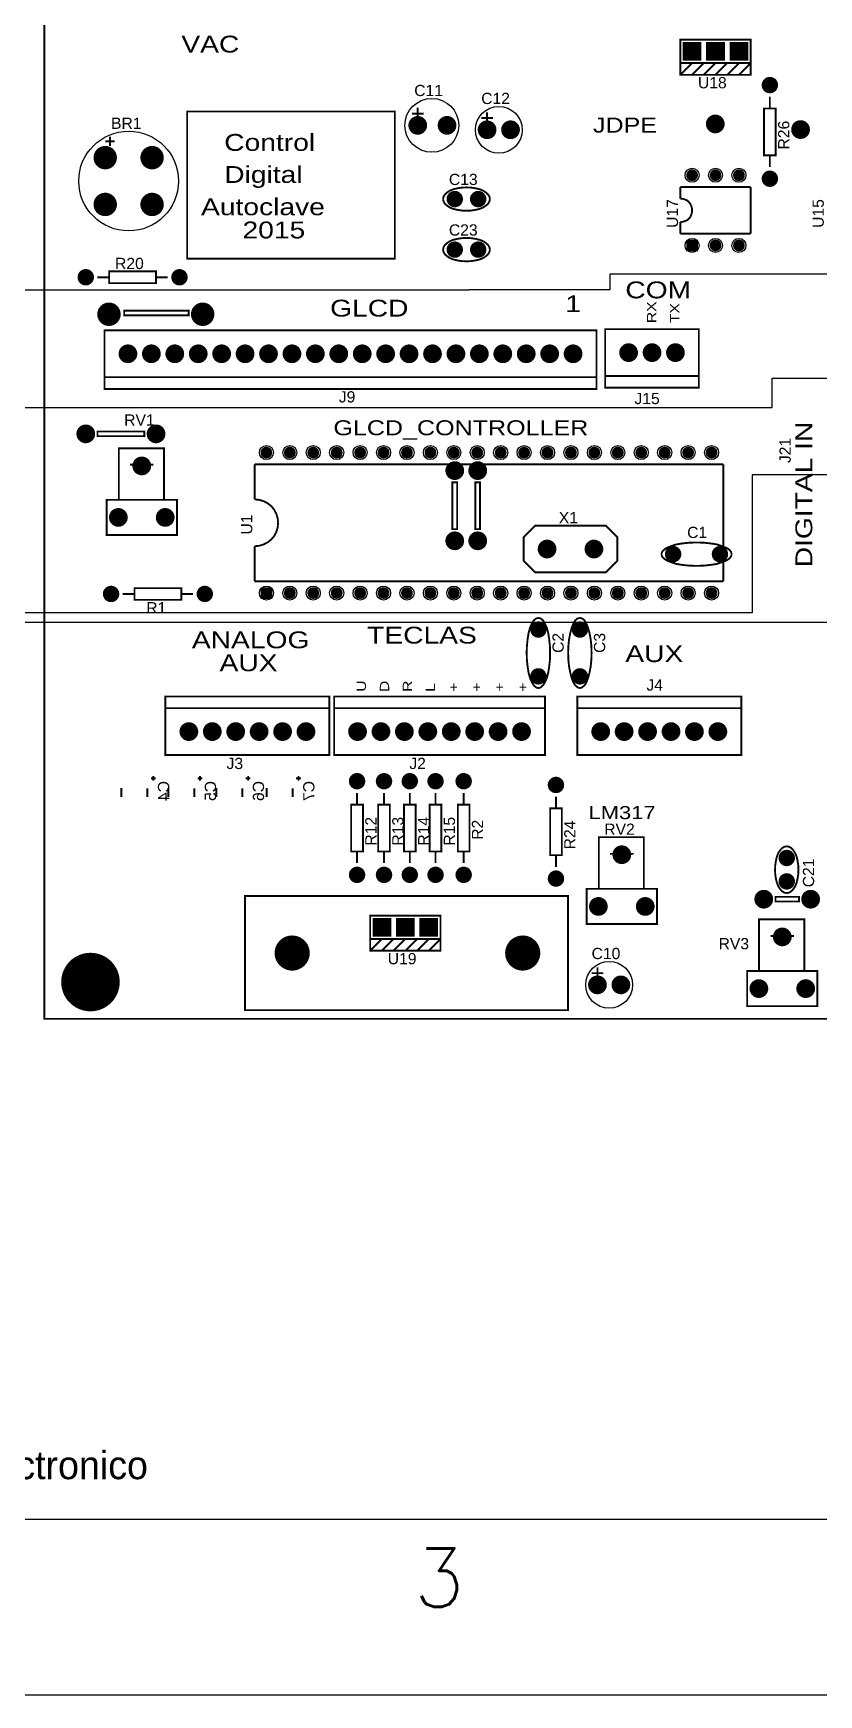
# Model space of a CAD drawing. Header units: inches. Extents: x 0 to 21, y 0 to 16.
# Drawn here: x 6.27 to 9.62, y 0 to 7.1 of the extents above; entities that cross this region are included whole.
import ezdxf
from ezdxf.enums import TextEntityAlignment as Align

# ---------------------------------------------------------------- set-up
doc = ezdxf.new("R2010")
doc.units = ezdxf.units.IN
doc.header["$MEASUREMENT"] = 0
for name, color, linetype in [('12632256', 7, 'Continuous'), ('BLK_18AWG', 7, 'Continuous'), ('Title Block', 7, 'Continuous'), ('Viewport', 7, 'Continuous')]:
    doc.layers.add(name, color=color, linetype=linetype)
doc.styles.add('Roman', font='romans')

# ---------------------------------------------------------------- blocks, each defined once
blk = doc.blocks.new('ANSI_border_C')
at = {"layer": 'Title Block'}
for p, q in [((0.5, 0.75), (20.5, 0.75)), ((0, 0), (21, 0))]:
    blk.add_line(p, q, dxfattribs=at)
at = {"layer": 'Title Block', "style": 'Roman'}
blk.add_text('3', height=0.25, dxfattribs=at).set_placement((8, 0.5), align=Align.MIDDLE_CENTER)
blk = doc.blocks.new('EPAD')
at = {"const_width": 0.5}
blk.add_lwpolyline([(-0.25, 0, 1), (0.25, 0, 1)], format="xyb", close=True, dxfattribs=at)
blk = doc.blocks.new('RPAD')
blk.add_trace([(-0.5, -0.5), (-0.5, 0.5), (0.5, -0.5), (0.5, 0.5)])
blk = doc.blocks.new('TarjetaAutoclave')
at = {"const_width": 0.008}
for points in [[(3.004, 5.004), (10.306, 5.004), (10.306, 9.943), (3.004, 9.943), (3.004, 5.004)], [(5.719, 9.087), (6.019, 9.087), (6.019, 9.187), (5.719, 9.187), (5.719, 9.087)], [(6.019, 9.087), (6.019, 9.037), (5.719, 9.037), (5.719, 9.087)], [(5.769, 9.087), (5.719, 9.037)], [(5.819, 9.087), (5.769, 9.037)], [(5.869, 9.087), (5.819, 9.037)], [(5.919, 9.087), (5.869, 9.037)], [(5.969, 9.087), (5.919, 9.037)], [(6.019, 9.087), (5.969, 9.037)], [(6.101, 8.943), (6.101, 8.893)], [(3.614, 8.251), (4.5, 8.251), (4.5, 8.88), (3.614, 8.88), (3.614, 8.251)], [(4.573, 8.871), (4.623, 8.871)], [(4.598, 8.896), (4.598, 8.846)], [(4.894, 8.877), (4.894, 8.827)], [(6.076, 8.693), (6.126, 8.693), (6.126, 8.893), (6.076, 8.893), (6.076, 8.693)], [(4.869, 8.852), (4.919, 8.852)], [(3.264, 8.753), (3.304, 8.753)], [(3.284, 8.773), (3.284, 8.733)], [(6.101, 8.693), (6.101, 8.643)], [(4.706, 8.506), (4.708, 8.516), (4.714, 8.526), (4.723, 8.534), (4.735, 8.542), (4.75, 8.548), (4.767, 8.552), (4.786, 8.555), (4.806, 8.556)], [(4.906, 8.506), (4.904, 8.516), (4.898, 8.526), (4.889, 8.534), (4.877, 8.542), (4.862, 8.548), (4.845, 8.552), (4.826, 8.555), (4.806, 8.556)], [(5.719, 8.508), (5.719, 8.558)], [(5.719, 8.558), (6.019, 8.558)], [(6.019, 8.358), (6.019, 8.558)], [(4.706, 8.506), (4.708, 8.496), (4.714, 8.486), (4.723, 8.478), (4.735, 8.47), (4.75, 8.464), (4.767, 8.46), (4.786, 8.457), (4.806, 8.456)], [(4.906, 8.506), (4.904, 8.496), (4.898, 8.486), (4.889, 8.478), (4.877, 8.47), (4.862, 8.464), (4.845, 8.46), (4.826, 8.457), (4.806, 8.456)], [(5.769, 8.458), (5.768, 8.468), (5.765, 8.478), (5.761, 8.486), (5.755, 8.494), (5.748, 8.5), (5.739, 8.504), (5.729, 8.507), (5.719, 8.508)], [(5.769, 8.458), (5.768, 8.448), (5.765, 8.438), (5.761, 8.429), (5.755, 8.422), (5.748, 8.416), (5.739, 8.412), (5.729, 8.409), (5.719, 8.408)], [(5.719, 8.358), (5.719, 8.408)], [(4.706, 8.29), (4.708, 8.3), (4.714, 8.31), (4.723, 8.318), (4.735, 8.326), (4.75, 8.332), (4.767, 8.336), (4.786, 8.339), (4.806, 8.34)], [(4.906, 8.29), (4.904, 8.3), (4.898, 8.31), (4.889, 8.318), (4.877, 8.326), (4.862, 8.332), (4.845, 8.336), (4.826, 8.339), (4.806, 8.34)], [(5.719, 8.358), (6.019, 8.358)], [(4.706, 8.29), (4.708, 8.28), (4.714, 8.27), (4.723, 8.262), (4.735, 8.254), (4.75, 8.248), (4.767, 8.244), (4.786, 8.241), (4.806, 8.24)], [(4.906, 8.29), (4.904, 8.28), (4.898, 8.27), (4.889, 8.262), (4.877, 8.254), (4.862, 8.248), (4.845, 8.244), (4.826, 8.241), (4.806, 8.24)], [(3.231, 8.172), (3.281, 8.172)], [(3.281, 8.147), (3.481, 8.147), (3.481, 8.197), (3.281, 8.197), (3.281, 8.147)], [(3.481, 8.172), (3.531, 8.172)], [(3.345, 8.009), (3.62, 8.009), (3.62, 8.029), (3.345, 8.029), (3.345, 8.009)], [(5.398, 7.7), (5.798, 7.7), (5.798, 7.95), (5.398, 7.95), (5.398, 7.7)], [(3.261, 7.695), (5.361, 7.695), (5.361, 7.945), (3.261, 7.945), (3.261, 7.695)], [(5.361, 7.745), (3.261, 7.745)], [(5.798, 7.75), (5.398, 7.75)], [(3.231, 7.493), (3.431, 7.493), (3.431, 7.513), (3.231, 7.513), (3.231, 7.493)], [(3.322, 7.221), (3.515, 7.221), (3.515, 7.441), (3.322, 7.441), (3.322, 7.221)], [(3.37, 7.371), (3.47, 7.371)], [(3.902, 7.223), (3.902, 7.373)], [(3.902, 7.373), (5.902, 7.373)], [(5.902, 7.373), (5.902, 6.873)], [(4.746, 7.096), (4.766, 7.096), (4.766, 7.296), (4.746, 7.296), (4.746, 7.096)], [(4.844, 7.096), (4.864, 7.096), (4.864, 7.296), (4.844, 7.296), (4.844, 7.096)], [(3.27, 7.071), (3.57, 7.071), (3.57, 7.221), (3.27, 7.221), (3.27, 7.071)], [(4.002, 7.123), (4, 7.143), (3.994, 7.162), (3.985, 7.179), (3.973, 7.194), (3.958, 7.206), (3.941, 7.215), (3.922, 7.221), (3.902, 7.223)], [(4.002, 7.123), (4, 7.102), (3.994, 7.083), (3.985, 7.066), (3.973, 7.052), (3.958, 7.04), (3.941, 7.031), (3.922, 7.025), (3.902, 7.023)], [(5.1, 7.111), (5.4, 7.111), (5.45, 7.061), (5.45, 6.961), (5.4, 6.911), (5.1, 6.911), (5.05, 6.961), (5.05, 7.061), (5.1, 7.111)], [(5.638, 6.989), (5.641, 6.999), (5.65, 7.009), (5.663, 7.017), (5.681, 7.024), (5.703, 7.031), (5.729, 7.035), (5.757, 7.038), (5.788, 7.039)], [(5.938, 6.989), (5.935, 6.999), (5.927, 7.009), (5.913, 7.017), (5.895, 7.024), (5.873, 7.031), (5.847, 7.035), (5.819, 7.038), (5.788, 7.039)], [(3.902, 6.873), (3.902, 7.023)], [(5.638, 6.989), (5.641, 6.979), (5.65, 6.969), (5.663, 6.961), (5.681, 6.954), (5.703, 6.947), (5.729, 6.943), (5.757, 6.94), (5.788, 6.939)], [(5.938, 6.989), (5.935, 6.979), (5.927, 6.969), (5.913, 6.961), (5.895, 6.954), (5.873, 6.947), (5.847, 6.943), (5.819, 6.94), (5.788, 6.939)], [(3.389, 6.819), (3.339, 6.819)], [(3.389, 6.794), (3.589, 6.794), (3.589, 6.844), (3.389, 6.844), (3.389, 6.794)], [(3.639, 6.819), (3.589, 6.819)], [(3.902, 6.873), (5.902, 6.873)], [(5.113, 6.717), (5.103, 6.714), (5.093, 6.706), (5.085, 6.692), (5.077, 6.674), (5.071, 6.652), (5.067, 6.626), (5.064, 6.598), (5.063, 6.567)], [(5.113, 6.717), (5.123, 6.714), (5.133, 6.706), (5.141, 6.692), (5.149, 6.674), (5.155, 6.652), (5.159, 6.626), (5.162, 6.598), (5.163, 6.567)], [(5.29, 6.717), (5.28, 6.714), (5.27, 6.706), (5.262, 6.692), (5.255, 6.674), (5.249, 6.652), (5.244, 6.626), (5.241, 6.598), (5.24, 6.567)], [(5.29, 6.717), (5.3, 6.714), (5.31, 6.706), (5.318, 6.692), (5.325, 6.674), (5.331, 6.652), (5.336, 6.626), (5.339, 6.598), (5.34, 6.567)], [(5.113, 6.417), (5.108, 6.418), (5.103, 6.42), (5.093, 6.429), (5.085, 6.442), (5.077, 6.46), (5.071, 6.483), (5.067, 6.508), (5.064, 6.536), (5.063, 6.567)], [(5.113, 6.417), (5.118, 6.418), (5.123, 6.42), (5.133, 6.429), (5.141, 6.442), (5.149, 6.46), (5.155, 6.483), (5.159, 6.508), (5.162, 6.536), (5.163, 6.567)], [(5.29, 6.417), (5.285, 6.418), (5.28, 6.42), (5.27, 6.429), (5.262, 6.442), (5.255, 6.46), (5.249, 6.483), (5.244, 6.508), (5.241, 6.536), (5.24, 6.567)], [(5.29, 6.417), (5.295, 6.418), (5.3, 6.42), (5.31, 6.429), (5.318, 6.442), (5.325, 6.46), (5.331, 6.483), (5.336, 6.508), (5.339, 6.536), (5.34, 6.567)], [(3.521, 6.131), (4.221, 6.131), (4.221, 6.381), (3.521, 6.381), (3.521, 6.131)], [(3.521, 6.331), (4.221, 6.331)], [(4.241, 6.131), (5.141, 6.131), (5.141, 6.381), (4.241, 6.381), (4.241, 6.131)], [(4.241, 6.331), (5.141, 6.331)], [(5.279, 6.131), (5.979, 6.131), (5.979, 6.381), (5.279, 6.381), (5.279, 6.131)], [(5.279, 6.331), (5.979, 6.331)], [(3.459, 6.031), (3.479, 6.031)], [(3.469, 6.021), (3.469, 6.041)], [(3.659, 6.031), (3.679, 6.031)], [(3.669, 6.021), (3.669, 6.041)], [(3.864, 6.031), (3.884, 6.031)], [(3.874, 6.021), (3.874, 6.041)], [(4.079, 6.031), (4.099, 6.031)], [(4.089, 6.021), (4.089, 6.041)], [(3.333, 5.951), (3.333, 5.99)], [(3.444, 5.951), (3.444, 5.989)], [(3.533, 5.951), (3.533, 5.99)], [(3.644, 5.951), (3.644, 5.989)], [(3.738, 5.951), (3.738, 5.99)], [(3.849, 5.951), (3.849, 5.989)], [(3.953, 5.951), (3.953, 5.99)], [(4.064, 5.951), (4.064, 5.989)], [(4.339, 5.969), (4.339, 5.919)], [(4.454, 5.969), (4.454, 5.919)], [(4.564, 5.969), (4.564, 5.919)], [(4.674, 5.969), (4.674, 5.919)], [(4.794, 5.969), (4.794, 5.919)], [(4.314, 5.719), (4.364, 5.719), (4.364, 5.919), (4.314, 5.919), (4.314, 5.719)], [(4.429, 5.719), (4.479, 5.719), (4.479, 5.919), (4.429, 5.919), (4.429, 5.719)], [(4.539, 5.719), (4.589, 5.719), (4.589, 5.919), (4.539, 5.919), (4.539, 5.719)], [(4.649, 5.719), (4.699, 5.719), (4.699, 5.919), (4.649, 5.919), (4.649, 5.719)], [(4.769, 5.719), (4.819, 5.719), (4.819, 5.919), (4.769, 5.919), (4.769, 5.719)], [(5.163, 5.703), (5.213, 5.703), (5.213, 5.903), (5.163, 5.903), (5.163, 5.703)], [(5.188, 5.953), (5.188, 5.903)], [(5.371, 5.559), (5.563, 5.559), (5.563, 5.78), (5.371, 5.78), (5.371, 5.559)], [(4.339, 5.719), (4.339, 5.669)], [(4.454, 5.719), (4.454, 5.669)], [(4.564, 5.719), (4.564, 5.669)], [(4.674, 5.719), (4.674, 5.669)], [(4.794, 5.719), (4.794, 5.669)], [(5.188, 5.703), (5.188, 5.653)], [(5.419, 5.709), (5.519, 5.709)], [(6.173, 5.741), (6.163, 5.739), (6.153, 5.733), (6.145, 5.724), (6.137, 5.712), (6.131, 5.697), (6.127, 5.68), (6.124, 5.661), (6.123, 5.641)], [(6.173, 5.741), (6.183, 5.739), (6.193, 5.733), (6.201, 5.724), (6.209, 5.712), (6.215, 5.697), (6.219, 5.68), (6.222, 5.661), (6.223, 5.641)], [(6.173, 5.541), (6.163, 5.543), (6.153, 5.549), (6.145, 5.558), (6.137, 5.57), (6.131, 5.585), (6.127, 5.602), (6.124, 5.621), (6.123, 5.641)], [(6.173, 5.541), (6.183, 5.543), (6.193, 5.549), (6.201, 5.558), (6.209, 5.57), (6.215, 5.585), (6.219, 5.602), (6.222, 5.621), (6.223, 5.641)], [(5.319, 5.409), (5.619, 5.409), (5.619, 5.559), (5.319, 5.559), (5.319, 5.409)], [(3.861, 5.041), (5.239, 5.041), (5.239, 5.529), (3.861, 5.529), (3.861, 5.041)], [(6.125, 5.505), (6.225, 5.505), (6.225, 5.525), (6.125, 5.525), (6.125, 5.505)], [(4.395, 5.345), (4.695, 5.345), (4.695, 5.445), (4.395, 5.445), (4.395, 5.345)], [(6.055, 5.208), (6.248, 5.208), (6.248, 5.429), (6.055, 5.429), (6.055, 5.208)], [(4.695, 5.345), (4.695, 5.295), (4.395, 5.295), (4.395, 5.345)], [(4.445, 5.345), (4.395, 5.295)], [(4.495, 5.345), (4.445, 5.295)], [(4.545, 5.345), (4.495, 5.295)], [(4.595, 5.345), (4.545, 5.295)], [(4.645, 5.345), (4.595, 5.295)], [(4.695, 5.345), (4.645, 5.295)], [(6.104, 5.358), (6.204, 5.358)], [(5.34, 5.199), (5.39, 5.199)], [(5.365, 5.224), (5.365, 5.174)], [(6.004, 5.058), (6.304, 5.058), (6.304, 5.208), (6.004, 5.208), (6.004, 5.058)]]:
    blk.add_lwpolyline(points, dxfattribs=at)
for centre, radius in [((5.769, 9.137), 0.025), ((5.869, 9.137), 0.025), ((5.969, 9.137), 0.025), ((6.101, 8.993), 0.025), ((4.598, 8.821), 0.025), ((4.723, 8.821), 0.025), ((4.894, 8.802), 0.025), ((4.994, 8.802), 0.025), ((5.868, 8.827), 0.025), ((6.232, 8.803), 0.025), ((3.264, 8.683), 0.025), ((3.464, 8.683), 0.025), ((5.769, 8.608), 0.03), ((5.869, 8.608), 0.03), ((5.969, 8.608), 0.03), ((6.101, 8.593), 0.025), ((4.756, 8.506), 0.025), ((4.856, 8.506), 0.025), ((3.264, 8.483), 0.025), ((3.464, 8.483), 0.025), ((4.756, 8.29), 0.025), ((4.856, 8.29), 0.025), ((5.769, 8.308), 0.03), ((5.869, 8.308), 0.03), ((5.969, 8.308), 0.03), ((3.181, 8.172), 0.025), ((3.581, 8.172), 0.025), ((3.28, 8.014), 0.025), ((3.68, 8.014), 0.025), ((3.361, 7.845), 0.01), ((3.461, 7.845), 0.01), ((3.561, 7.845), 0.01), ((3.661, 7.845), 0.01), ((3.761, 7.845), 0.01), ((3.861, 7.845), 0.01), ((3.961, 7.845), 0.01), ((4.061, 7.845), 0.01), ((4.161, 7.845), 0.01), ((4.261, 7.845), 0.01), ((4.361, 7.845), 0.01), ((4.461, 7.845), 0.01), ((4.561, 7.845), 0.01), ((4.661, 7.845), 0.01), ((4.761, 7.845), 0.01), ((4.861, 7.845), 0.01), ((4.961, 7.845), 0.01), ((5.061, 7.845), 0.01), ((5.161, 7.845), 0.01), ((5.261, 7.845), 0.01), ((5.498, 7.85), 0.01), ((5.598, 7.85), 0.01), ((5.698, 7.85), 0.01), ((3.181, 7.503), 0.025), ((3.481, 7.503), 0.025), ((3.42, 7.366), 0.025), ((3.952, 7.423), 0.03), ((4.052, 7.423), 0.03), ((4.152, 7.423), 0.03), ((4.252, 7.423), 0.03), ((4.352, 7.423), 0.03), ((4.452, 7.423), 0.03), ((4.552, 7.423), 0.03), ((4.652, 7.423), 0.03), ((4.752, 7.423), 0.03), ((4.852, 7.423), 0.03), ((4.952, 7.423), 0.03), ((5.052, 7.423), 0.03), ((5.152, 7.423), 0.03), ((5.252, 7.423), 0.03), ((5.352, 7.423), 0.03), ((5.452, 7.423), 0.03), ((5.552, 7.423), 0.03), ((5.652, 7.423), 0.03), ((5.752, 7.423), 0.03), ((5.852, 7.423), 0.03), ((4.756, 7.346), 0.025), ((4.854, 7.346), 0.025), ((3.32, 7.146), 0.025), ((3.52, 7.146), 0.025), ((4.756, 7.046), 0.025), ((4.854, 7.046), 0.025), ((5.15, 7.011), 0.025), ((5.35, 7.011), 0.025), ((5.688, 6.989), 0.025), ((5.888, 6.989), 0.025), ((3.289, 6.819), 0.025), ((3.689, 6.819), 0.025), ((3.952, 6.823), 0.03), ((4.052, 6.823), 0.03), ((4.152, 6.823), 0.03), ((4.252, 6.823), 0.03), ((4.352, 6.823), 0.03), ((4.452, 6.823), 0.03), ((4.552, 6.823), 0.03), ((4.652, 6.823), 0.03), ((4.752, 6.823), 0.03), ((4.852, 6.823), 0.03), ((4.952, 6.823), 0.03), ((5.052, 6.823), 0.03), ((5.152, 6.823), 0.03), ((5.252, 6.823), 0.03), ((5.352, 6.823), 0.03), ((5.452, 6.823), 0.03), ((5.552, 6.823), 0.03), ((5.652, 6.823), 0.03), ((5.752, 6.823), 0.03), ((5.852, 6.823), 0.03), ((5.113, 6.667), 0.025), ((5.29, 6.667), 0.025), ((5.113, 6.467), 0.025), ((5.29, 6.467), 0.025), ((3.621, 6.231), 0.01), ((3.721, 6.231), 0.01), ((3.821, 6.231), 0.01), ((3.921, 6.231), 0.01), ((4.021, 6.231), 0.01), ((4.121, 6.231), 0.01), ((4.341, 6.231), 0.01), ((4.441, 6.231), 0.01), ((4.541, 6.231), 0.01), ((4.641, 6.231), 0.01), ((4.741, 6.231), 0.01), ((4.841, 6.231), 0.01), ((4.941, 6.231), 0.01), ((5.041, 6.231), 0.01), ((5.379, 6.231), 0.01), ((5.479, 6.231), 0.01), ((5.579, 6.231), 0.01), ((5.679, 6.231), 0.01), ((5.779, 6.231), 0.01), ((5.879, 6.231), 0.01), ((4.339, 6.019), 0.025), ((4.454, 6.019), 0.025), ((4.564, 6.019), 0.025), ((4.674, 6.019), 0.025), ((4.794, 6.019), 0.025), ((5.188, 6.003), 0.025), ((5.469, 5.705), 0.025), ((6.173, 5.691), 0.025), ((4.339, 5.619), 0.025), ((4.454, 5.619), 0.025), ((4.564, 5.619), 0.025), ((4.674, 5.619), 0.025), ((4.794, 5.619), 0.025), ((5.188, 5.603), 0.025), ((6.173, 5.591), 0.025), ((6.075, 5.515), 0.025), ((6.275, 5.515), 0.025), ((5.369, 5.484), 0.025), ((5.569, 5.484), 0.025), ((4.445, 5.395), 0.025), ((4.545, 5.395), 0.025), ((4.645, 5.395), 0.025), ((6.154, 5.354), 0.025), ((4.062, 5.285), 0.03), ((5.046, 5.285), 0.03), ((3.201, 5.161), 0.03), ((5.365, 5.149), 0.025), ((5.465, 5.149), 0.025), ((6.054, 5.133), 0.025), ((6.254, 5.133), 0.025)]:
    blk.add_circle(centre, radius)
at = {"layer": '12632256'}
for centre, radius in [((4.658, 8.821), 0.115), ((4.944, 8.802), 0.1), ((3.364, 8.583), 0.213), ((5.415, 5.149), 0.1)]:
    blk.add_circle(centre, radius, dxfattribs=at)
at = {"xscale": 0.08, "yscale": 0.08, "rotation": 180}
for p in [(5.769, 9.137), (5.869, 9.137), (5.969, 9.137), (4.445, 5.395), (4.545, 5.395), (4.645, 5.395)]:
    blk.add_blockref('RPAD', p, dxfattribs=at)
for name, p, xscale, yscale in [('EPAD', (6.101, 8.993), 0.07, 0.07), ('EPAD', (4.598, 8.821), 0.08, 0.08), ('EPAD', (4.723, 8.821), 0.08, 0.08), ('EPAD', (4.894, 8.802), 0.08, 0.08), ('EPAD', (4.994, 8.802), 0.08, 0.08), ('EPAD', (5.868, 8.827), 0.08, 0.08), ('EPAD', (6.232, 8.803), 0.08, 0.08), ('EPAD', (3.264, 8.683), 0.1, 0.1), ('EPAD', (3.464, 8.683), 0.1, 0.1), ('EPAD', (5.769, 8.608), 0.05, 0.05), ('EPAD', (5.869, 8.608), 0.05, 0.05), ('EPAD', (5.969, 8.608), 0.05, 0.05), ('EPAD', (6.101, 8.593), 0.07, 0.07), ('EPAD', (3.264, 8.483), 0.1, 0.1), ('EPAD', (3.464, 8.483), 0.1, 0.1), ('EPAD', (4.756, 8.506), 0.07, 0.07), ('EPAD', (4.856, 8.506), 0.07, 0.07), ('EPAD', (4.756, 8.29), 0.07, 0.07), ('EPAD', (4.856, 8.29), 0.07, 0.07), ('RPAD', (5.769, 8.308), 0.05, 0.05), ('EPAD', (5.869, 8.308), 0.05, 0.05), ('EPAD', (5.969, 8.308), 0.05, 0.05), ('EPAD', (3.181, 8.172), 0.07, 0.07), ('EPAD', (3.581, 8.172), 0.07, 0.07), ('EPAD', (3.28, 8.014), 0.1, 0.1), ('EPAD', (3.68, 8.014), 0.1, 0.1), ('EPAD', (3.361, 7.845), 0.08, 0.08), ('EPAD', (3.461, 7.845), 0.08, 0.08), ('EPAD', (3.561, 7.845), 0.08, 0.08), ('EPAD', (3.661, 7.845), 0.08, 0.08), ('EPAD', (3.761, 7.845), 0.08, 0.08), ('EPAD', (3.861, 7.845), 0.08, 0.08), ('EPAD', (3.961, 7.845), 0.08, 0.08), ('EPAD', (4.061, 7.845), 0.08, 0.08), ('EPAD', (4.161, 7.845), 0.08, 0.08), ('EPAD', (4.261, 7.845), 0.08, 0.08), ('EPAD', (4.361, 7.845), 0.08, 0.08), ('EPAD', (4.461, 7.845), 0.08, 0.08), ('EPAD', (4.561, 7.845), 0.08, 0.08), ('EPAD', (4.661, 7.845), 0.08, 0.08), ('EPAD', (4.761, 7.845), 0.08, 0.08), ('EPAD', (4.861, 7.845), 0.08, 0.08), ('EPAD', (4.961, 7.845), 0.08, 0.08), ('EPAD', (5.061, 7.845), 0.08, 0.08), ('EPAD', (5.161, 7.845), 0.08, 0.08), ('EPAD', (5.261, 7.845), 0.08, 0.08), ('EPAD', (5.498, 7.85), 0.08, 0.08), ('EPAD', (5.598, 7.85), 0.08, 0.08), ('EPAD', (5.698, 7.85), 0.08, 0.08), ('EPAD', (3.181, 7.503), 0.08, 0.08), ('EPAD', (3.481, 7.503), 0.08, 0.08), ('EPAD', (3.42, 7.366), 0.08, 0.08), ('EPAD', (3.952, 7.423), 0.05, 0.05), ('EPAD', (4.052, 7.423), 0.05, 0.05), ('EPAD', (4.152, 7.423), 0.05, 0.05), ('EPAD', (4.252, 7.423), 0.05, 0.05), ('EPAD', (4.352, 7.423), 0.05, 0.05), ('EPAD', (4.452, 7.423), 0.05, 0.05), ('EPAD', (4.552, 7.423), 0.05, 0.05), ('EPAD', (4.652, 7.423), 0.05, 0.05), ('EPAD', (4.756, 7.346), 0.08, 0.08), ('EPAD', (4.752, 7.423), 0.05, 0.05), ('EPAD', (4.854, 7.346), 0.08, 0.08), ('EPAD', (4.852, 7.423), 0.05, 0.05), ('EPAD', (4.952, 7.423), 0.05, 0.05), ('EPAD', (5.052, 7.423), 0.05, 0.05), ('EPAD', (5.152, 7.423), 0.05, 0.05), ('EPAD', (5.252, 7.423), 0.05, 0.05), ('EPAD', (5.352, 7.423), 0.05, 0.05), ('EPAD', (5.452, 7.423), 0.05, 0.05), ('EPAD', (5.552, 7.423), 0.05, 0.05), ('EPAD', (5.652, 7.423), 0.05, 0.05), ('EPAD', (5.752, 7.423), 0.05, 0.05), ('EPAD', (5.852, 7.423), 0.05, 0.05), ('EPAD', (3.32, 7.146), 0.08, 0.08), ('EPAD', (3.52, 7.146), 0.08, 0.08), ('EPAD', (4.756, 7.046), 0.08, 0.08), ('EPAD', (4.854, 7.046), 0.08, 0.08), ('EPAD', (5.15, 7.011), 0.08, 0.08), ('EPAD', (5.35, 7.011), 0.08, 0.08), ('EPAD', (5.688, 6.989), 0.07, 0.07), ('EPAD', (5.888, 6.989), 0.07, 0.07), ('EPAD', (3.289, 6.819), 0.07, 0.07), ('EPAD', (3.689, 6.819), 0.07, 0.07), ('RPAD', (3.952, 6.823), 0.05, 0.05), ('EPAD', (4.052, 6.823), 0.05, 0.05), ('EPAD', (4.152, 6.823), 0.05, 0.05), ('EPAD', (4.252, 6.823), 0.05, 0.05), ('EPAD', (4.352, 6.823), 0.05, 0.05), ('EPAD', (4.452, 6.823), 0.05, 0.05), ('EPAD', (4.552, 6.823), 0.05, 0.05), ('EPAD', (4.652, 6.823), 0.05, 0.05), ('EPAD', (4.752, 6.823), 0.05, 0.05), ('EPAD', (4.852, 6.823), 0.05, 0.05), ('EPAD', (4.952, 6.823), 0.05, 0.05), ('EPAD', (5.052, 6.823), 0.05, 0.05), ('EPAD', (5.152, 6.823), 0.05, 0.05), ('EPAD', (5.252, 6.823), 0.05, 0.05), ('EPAD', (5.352, 6.823), 0.05, 0.05), ('EPAD', (5.452, 6.823), 0.05, 0.05), ('EPAD', (5.552, 6.823), 0.05, 0.05), ('EPAD', (5.652, 6.823), 0.05, 0.05), ('EPAD', (5.752, 6.823), 0.05, 0.05), ('EPAD', (5.852, 6.823), 0.05, 0.05), ('EPAD', (5.113, 6.667), 0.07, 0.07), ('EPAD', (5.29, 6.667), 0.07, 0.07), ('EPAD', (5.113, 6.467), 0.07, 0.07), ('EPAD', (5.29, 6.467), 0.07, 0.07), ('EPAD', (3.621, 6.231), 0.08, 0.08), ('EPAD', (3.721, 6.231), 0.08, 0.08), ('EPAD', (3.821, 6.231), 0.08, 0.08), ('EPAD', (3.921, 6.231), 0.08, 0.08), ('EPAD', (4.021, 6.231), 0.08, 0.08), ('EPAD', (4.121, 6.231), 0.08, 0.08), ('EPAD', (4.341, 6.231), 0.08, 0.08), ('EPAD', (4.441, 6.231), 0.08, 0.08), ('EPAD', (4.541, 6.231), 0.08, 0.08), ('EPAD', (4.641, 6.231), 0.08, 0.08), ('EPAD', (4.741, 6.231), 0.08, 0.08), ('EPAD', (4.841, 6.231), 0.08, 0.08), ('EPAD', (4.941, 6.231), 0.08, 0.08), ('EPAD', (5.041, 6.231), 0.08, 0.08), ('EPAD', (5.379, 6.231), 0.08, 0.08), ('EPAD', (5.479, 6.231), 0.08, 0.08), ('EPAD', (5.579, 6.231), 0.08, 0.08), ('EPAD', (5.679, 6.231), 0.08, 0.08), ('EPAD', (5.779, 6.231), 0.08, 0.08), ('EPAD', (5.879, 6.231), 0.08, 0.08), ('EPAD', (4.339, 6.019), 0.07, 0.07), ('EPAD', (4.454, 6.019), 0.07, 0.07), ('EPAD', (4.564, 6.019), 0.07, 0.07), ('EPAD', (4.674, 6.019), 0.07, 0.07), ('EPAD', (4.794, 6.019), 0.07, 0.07), ('EPAD', (5.188, 6.003), 0.07, 0.07), ('EPAD', (5.469, 5.705), 0.08, 0.08), ('EPAD', (6.173, 5.691), 0.07, 0.07), ('EPAD', (4.339, 5.619), 0.07, 0.07), ('EPAD', (4.454, 5.619), 0.07, 0.07), ('EPAD', (4.564, 5.619), 0.07, 0.07), ('EPAD', (4.674, 5.619), 0.07, 0.07), ('EPAD', (4.794, 5.619), 0.07, 0.07), ('EPAD', (5.188, 5.603), 0.07, 0.07), ('EPAD', (6.173, 5.591), 0.07, 0.07), ('EPAD', (6.075, 5.515), 0.08, 0.08), ('EPAD', (6.275, 5.515), 0.08, 0.08), ('EPAD', (5.369, 5.484), 0.08, 0.08), ('EPAD', (5.569, 5.484), 0.08, 0.08), ('EPAD', (4.062, 5.285), 0.15, 0.15), ('EPAD', (5.046, 5.285), 0.15, 0.15), ('EPAD', (6.154, 5.354), 0.08, 0.08), ('EPAD', (3.201, 5.161), 0.25, 0.25), ('EPAD', (5.365, 5.149), 0.08, 0.08), ('EPAD', (5.465, 5.149), 0.08, 0.08), ('EPAD', (6.054, 5.133), 0.08, 0.08), ('EPAD', (6.254, 5.133), 0.08, 0.08)]:
    blk.add_blockref(name, p, dxfattribs=dict(xscale=xscale, yscale=yscale))
at = {"layer": '12632256'}
for s, height, width, p in [('VAC', 0.072, 1.25, (3.589, 9.132)), ('U18', 0.048, 1.041667, (5.794, 8.979)), ('C11', 0.048, 1.041667, (4.583, 8.946)), ('C12', 0.048, 1.041667, (4.869, 8.912)), ('BR1', 0.048, 1.041667, (3.289, 8.806)), ('JDPE', 0.064, 1.25, (5.346, 8.79)), ('Control', 0.072, 1.25, (3.772, 8.712)), ('Digital', 0.072, 1.25, (3.772, 8.575)), ('C13', 0.048, 1.041667, (4.731, 8.566)), ('Autoclave', 0.072, 1.25, (3.673, 8.437)), ('2015', 0.072, 1.25, (3.85, 8.338)), ('C23', 0.048, 1.041667, (4.731, 8.35)), ('R20', 0.048, 1.041667, (3.306, 8.207)), ('1', 0.072, 1.25, (5.228, 8.023)), ('COM', 0.072, 1.25, (5.484, 8.082)), ('GLCD', 0.072, 1.25, (4.224, 8.004)), ('J9', 0.048, 1.041667, (4.261, 7.637)), ('J15', 0.048, 1.041667, (5.523, 7.63)), ('RV1', 0.048, 1.041667, (3.345, 7.538)), ('GLCD_CONTROLLER', 0.064, 1.25, (4.238, 7.497)), ('X1', 0.048, 1.041667, (5.2, 7.121)), ('C1', 0.048, 1.041667, (5.748, 7.058)), ('R1', 0.048, 1.041667, (3.439, 6.736)), ('TECLAS', 0.072, 1.25, (4.382, 6.607)), ('ANALOG', 0.072, 1.25, (3.634, 6.587)), ('AUX', 0.072, 1.25, (3.752, 6.489)), ('AUX', 0.072, 1.25, (5.484, 6.528)), ('J4', 0.048, 1.041667, (5.574, 6.406)), ('J3', 0.048, 1.041667, (3.782, 6.071)), ('J2', 0.048, 1.041667, (4.562, 6.071)), ('LM317', 0.056, 1.25, (5.327, 5.857)), ('RV2', 0.048, 1.041667, (5.394, 5.79)), ('RV3', 0.048, 1.041667, (5.882, 5.301)), ('U19', 0.048, 1.041667, (4.47, 5.237)), ('C10', 0.048, 1.041667, (5.34, 5.259))]:
    blk.add_text(s, height=height, dxfattribs=dict(at, width=width)).set_placement(p)
for s, height, width, p in [('R26', 0.048, 1.041667, (6.184, 8.718)), ('U17', 0.048, 1.041667, (5.709, 8.383)), ('U15', 0.048, 1.041667, (6.331, 8.383)), ('RX', 0.04, 1.25, (5.616, 7.976)), ('TX', 0.04, 1.25, (5.715, 7.976)), ('DIGITAL IN', 0.072, 1.25, (6.282, 6.933)), ('J21', 0.048, 1.041667, (6.19, 7.378)), ('U1', 0.048, 1.041667, (3.892, 7.073)), ('C2', 0.048, 1.041667, (5.221, 6.567)), ('C3', 0.048, 1.041667, (5.398, 6.567)), ('U', 0.04, 1.25, (4.377, 6.401)), ('D', 0.04, 1.25, (4.476, 6.4)), ('R', 0.04, 1.25, (4.574, 6.401)), ('L', 0.04, 1.25, (4.672, 6.401)), ('+', 0.04, 1.25, (4.771, 6.401)), ('+', 0.04, 1.25, (4.869, 6.401)), ('+', 0.04, 1.25, (4.967, 6.401)), ('+', 0.04, 1.25, (5.066, 6.401)), ('R12', 0.048, 1.041667, (4.422, 5.744)), ('R13', 0.048, 1.041667, (4.537, 5.744)), ('R14', 0.048, 1.041667, (4.647, 5.744)), ('R15', 0.048, 1.041667, (4.757, 5.744)), ('R2', 0.048, 1.041667, (4.877, 5.769)), ('R24', 0.048, 1.041667, (5.271, 5.728)), ('C21', 0.048, 1.041667, (6.29, 5.566))]:
    blk.add_text(s, height=height, rotation=90, dxfattribs=dict(at, width=width)).set_placement(p)
at = {"layer": '12632256', "text_generation_flag": 2, "width": 1.041667}
for s, p in [('C4', (3.537, 6.02)), ('C5', (3.737, 6.02)), ('C6', (3.942, 6.02)), ('C7', (4.157, 6.02))]:
    blk.add_text(s, height=0.048, rotation=90, dxfattribs=at).set_placement(p)

msp = doc.modelspace()

# ---------------------------------------------------------------- linework, layer by layer
at = {"layer": 'BLK_18AWG'}
for p, q in [((8.7295, 6.0031), (8.7295, 6.0707)), ((8.7295, 6.0707), (10.2369, 6.0707)), ((6.2243, 6.0021), (7.5262, 6.0021)), ((7.5262, 6.0026), (8.1279, 6.0026)), ((8.1279, 6.0031), (8.7295, 6.0031)), ((9.4208, 5.4994), (9.4208, 5.6248)), ((9.4208, 5.6248), (9.9807, 5.6248)), ((6.0419, 5.4994), (9.4208, 5.4994)), ((9.9631, 5.2111), (9.3365, 5.2111)), ((9.3365, 5.2111), (9.3365, 4.6225)), ((9.3365, 4.6225), (5.322, 4.6225)), ((9.8052, 4.5811), (4.1321, 4.5811))]:
    msp.add_line(p, q, dxfattribs=at)

# ---------------------------------------------------------------- block references
msp.add_blockref('TarjetaAutoclave', (3.3106, -2.1162))
at = {"layer": 'Viewport'}
msp.add_blockref('ANSI_border_C', (0, 0), dxfattribs=at)

# ---------------------------------------------------------------- texts
at = {"insert": (1.1461, 1.041), "char_height": 0.12, "attachment_point": 1}
msp.add_mtext_dynamic_manual_height_columns('Conexiones no mostradas en este plano, debe referirse a esquema electronico', width=9.456212, gutter_width=0.05, heights=[0], dxfattribs=at)

doc.saveas('drawing.dxf')
